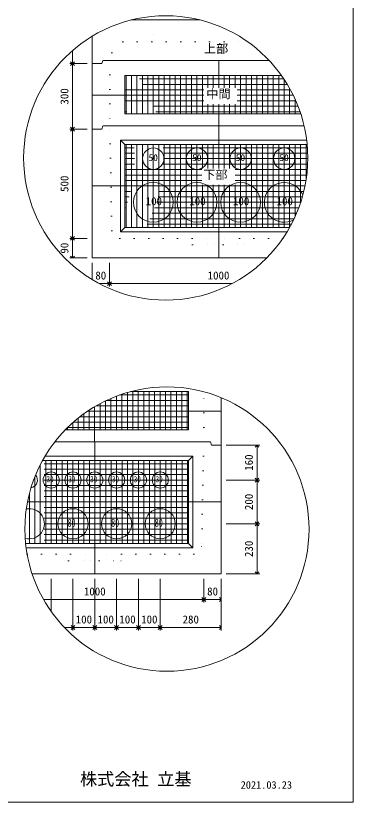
# Model space of a CAD drawing. Units: millimetres, scale not verified. Extents: x -6420 to 6420, y -3113 to 3113.
# Drawn here: x -3826 to -2340, y -2587 to 871 of the extents above; entities that cross this region are included whole.
import ezdxf
from ezdxf.enums import TextEntityAlignment as Align

# ---------------------------------------------------------------- set-up
doc = ezdxf.new("R2010")
doc.units = ezdxf.units.MM
doc.header["$LTSCALE"] = 20
for name, pattern in [('DASHED1', [1.8, 1.2, -0.6]), ('USER2', [50.8, 31.75, -6.35, 6.35, -6.35]), ('USER5', [3.185, 0.01, -3.175])]:
    doc.linetypes.add(name, pattern=pattern)
for name, color, linetype, lineweight in [('0-2_waku', 7, 'Continuous', 18), ('0-3_gaikei', 7, 'Continuous', 18), ('0-4_kakure', 7, 'DASHED1', 5), ('0-5_sunpou', 7, 'Continuous', 5), ('0-7_hole', 7, 'Continuous', 18), ('0-8_uchigawa', 6, 'Continuous', 18), ('0-D_文字１', 7, 'Continuous', 18), ('0-E_コア部分\u3000寸法補助線3', 150, 'USER2', 18), ('0-F_コア部分\u3000寸法補助線2', 150, 'USER2', 18), ('1-0_コア部分\u3000中心補助線', 1, 'Continuous', 18), ('1-1_コア部分\u3000寸法補助線', 7, 'USER2', 5), ('1-2_uchigawa2', 6, 'USER2', 18)]:
    doc.layers.add(name, color=color, linetype=linetype, lineweight=lineweight)
doc.styles.add('ＭＳ ゴシック', font='')
doc.styles.get('ＭＳ ゴシック').set_extended_font_data('MS Gothic')

# ---------------------------------------------------------------- blocks, each defined once
blk = doc.blocks.new('_Open90')
at = {"layer": '0-5_sunpou'}
blk.add_line((0, 0), (-1, 0), dxfattribs=at)
blk.add_lwpolyline([(-0.5, 0.5), (0, 0), (-0.5, -0.5)], dxfattribs=at)

msp = doc.modelspace()

# ---------------------------------------------------------------- linework, layer by layer
at = {"layer": '0-2_waku'}
for p in [(-2340, 3113.46), (-6420, -2586.54), (-6420, -2586.54), (-6420, -2586.54), (-6420, -2586.54)]:
    msp.add_line(p, (-2340, -2586.54), dxfattribs=at)
at = {"layer": '0-3_gaikei'}
for p, q in [((-3316.99, 852.61), (-3244.93, 852.61)), ((-3316.99, 852.61), (-3244.93, 852.61)), ((-3316.99, 852.61), (-3244.93, 852.61)), ((-3014.2, 852.61), (-3316.99, 852.61)), ((-3316.93, 852.61), (-3014.2, 852.61)), ((-3316.93, 852.61), (-3014.2, 852.61)), ((-3489.73, 660.61), (-3489.73, 780.62)), ((-3489.73, 660.61), (-3489.73, -193.79)), ((-3446.53, 660.61), (-3489.73, 660.61)), ((-3446.53, 660.61), (-3489.73, 660.61)), ((-3441.73, 675.01), (-3446.53, 660.61)), ((-2932.11, 675.01), (-3440.91, 675.01)), ((-2710.81, 675.01), (-2932.93, 675.01)), ((-3441.73, 387.01), (-3446.53, 372.61)), ((-2932.11, 387.01), (-3440.91, 387.01)), ((-2556.52, 387.01), (-2932.93, 387.01)), ((-3446.53, 372.61), (-3489.73, 372.61)), ((-3446.53, 372.61), (-3489.73, 372.61)), ((-3489.73, -193.79), (-2721.32, -193.79)), ((-3489.73, -193.79), (-2721.32, -193.79)), ((-3489.73, -193.79), (-2721.32, -193.79)), ((-2920.8, -1285.24), (-2920.8, -807.97)), ((-2968.8, -1002.04), (-2964, -1016.44)), ((-2920.8, -1016.44), (-2964, -1016.44))]:
    msp.add_line(p, q, dxfattribs=at)
for points in [[(-2968.8, -1002.04), (-3477.6, -1002.04), (-3653.68, -1002.04)], [(-3753.21, -1582.84), (-2920.8, -1582.84), (-2920.8, -1016.44)], [(-3741.02, -1582.84), (-2920.8, -1582.84), (-2920.8, -1016.44)]]:
    msp.add_lwpolyline(points, dxfattribs=at)
at = {"layer": '0-4_kakure', "linetype": 'USER5', "lineweight": 18}
for p, q in [((-3220.93, 852.61), (-3220.93, 868.76)), ((-3220.93, 852.61), (-3220.93, 756.61)), ((-3402.51, 708.61), (-3354.51, 756.61)), ((-3354.51, 756.61), (-2804.81, 756.61)), ((-3402.51, 708.61), (-3412.11, 675.01)), ((-3412.11, 675.01), (-3412.11, 387.01)), ((-3402.21, -73.79), (-3412.11, 387.01)), ((-3402.21, -73.79), (-3367.87, -107.39)), ((-3367.87, -107.39), (-2932.11, -107.39)), ((-3047.31, -136.19), (-3076.11, -107.39)), ((-3047.31, -136.19), (-2951.31, -136.19)), ((-2951.31, -136.19), (-2947.47, -193.79)), ((-2649.92, -107.39), (-2932.11, -107.39)), ((-2912.91, -136.19), (-2916.75, -193.79)), ((-2912.91, -136.19), (-2816.91, -136.19)), ((-2816.91, -136.19), (-2788.11, -107.39)), ((-2997.59, -1002.04), (-2997.59, -781.86)), ((-2997.59, -1002.04), (-3007.5, -1462.84)), ((-3007.5, -1462.84), (-3041.83, -1496.44)), ((-3775.24, -1496.44), (-3477.59, -1496.44)), ((-3592.79, -1525.24), (-3621.59, -1496.44)), ((-3041.83, -1496.44), (-3477.59, -1496.44)), ((-3362.39, -1525.24), (-3333.59, -1496.44)), ((-3592.79, -1525.24), (-3496.79, -1525.24)), ((-3496.79, -1525.24), (-3492.95, -1582.84)), ((-3458.39, -1525.24), (-3462.23, -1582.84)), ((-3458.39, -1525.24), (-3362.39, -1525.24))]:
    msp.add_line(p, q, dxfattribs=at)
at = {"layer": '0-5_sunpou', "color": 150, "lineweight": 18}
for p, q in [((-3575.48, 718.1), (-3575.48, 677.89)), ((-3510.85, 660.61), (-3587.96, 660.61)), ((-3531.97, 660.61), (-3587.96, 660.61)), ((-3575.48, 643.33), (-3575.48, 389.89)), ((-3510.85, 372.61), (-3587.96, 372.61)), ((-3510.85, 372.61), (-3587.96, 372.61)), ((-3575.48, 355.33), (-3575.48, -90.11)), ((-3510.85, -107.39), (-3587.96, -107.39)), ((-3531.97, -107.39), (-3587.96, -107.39)), ((-3575.48, -124.67), (-3575.48, -176.51)), ((-3510.85, -193.79), (-3587.96, -193.79)), ((-3489.73, -214.91), (-3489.73, -288.53)), ((-3412.93, -214.91), (-3412.93, -318.99)), ((-3412.93, -214.91), (-3412.93, -318.99)), ((-3458.02, -306.51), (-3430.21, -306.51)), ((-3395.65, -306.51), (-2873.17, -306.51)), ((-2899.68, -1016.44), (-2751.26, -1016.44)), ((-2763.74, -1033.72), (-2763.74, -1152.76)), ((-2899.68, -1170.04), (-2751.26, -1170.04)), ((-2899.68, -1170.04), (-2751.26, -1170.04)), ((-2763.74, -1187.32), (-2763.74, -1344.76)), ((-2899.68, -1362.04), (-2751.26, -1362.04)), ((-2899.68, -1362.04), (-2751.26, -1362.04)), ((-2763.74, -1379.32), (-2763.74, -1565.56)), ((-2899.68, -1582.84), (-2751.26, -1582.84)), ((-3669.59, -1603.96), (-3669.59, -1747.7)), ((-3573.59, -1603.96), (-3573.59, -1831.24)), ((-3573.59, -1603.96), (-3573.59, -1831.24)), ((-3477.59, -1603.96), (-3477.59, -1831.24)), ((-3477.59, -1603.96), (-3477.59, -1831.24)), ((-3381.59, -1603.96), (-3381.59, -1831.24)), ((-3381.59, -1603.96), (-3381.59, -1831.24)), ((-3285.59, -1603.96), (-3285.59, -1831.24)), ((-3285.59, -1603.96), (-3285.59, -1831.24)), ((-3189.59, -1603.96), (-3189.59, -1831.24)), ((-3189.59, -1603.96), (-3189.59, -1831.24)), ((-2997.6, -1603.96), (-2997.6, -1708.05)), ((-2997.6, -1603.96), (-2997.6, -1708.05)), ((-2920.8, -1603.96), (-2920.8, -1708.05)), ((-2920.8, -1603.96), (-2920.8, -1831.24)), ((-3702.89, -1695.57), (-3014.88, -1695.57)), ((-2980.32, -1695.57), (-2938.08, -1695.57)), ((-3610.75, -1818.76), (-3590.87, -1818.76)), ((-3556.31, -1818.76), (-3494.87, -1818.76)), ((-3460.31, -1818.76), (-3398.87, -1818.76)), ((-3364.31, -1818.76), (-3302.87, -1818.76)), ((-3268.31, -1818.76), (-3206.87, -1818.76)), ((-3172.31, -1818.76), (-2938.08, -1818.76))]:
    msp.add_line(p, q, dxfattribs=at)
for centre in [(-3165.59, 246.05), (-3159.98, -1385.57)]:
    msp.add_circle(centre, 625.17, dxfattribs=at)
at = {"layer": '0-7_hole'}
for centre, radius in [((-3220.11, 243.01), 47.04), ((-3028.11, 243.01), 47.04), ((-2836.11, 243.01), 47.04), ((-2644.11, 243.01), 47.04), ((-3220.11, 51.01), 87.36), ((-3028.11, 51.01), 87.36), ((-2836.11, 51.01), 87.36), ((-3669.59, -1170.04), 35.52), ((-3573.59, -1170.04), 35.52), ((-3477.59, -1170.04), 35.52), ((-3381.59, -1170.04), 35.52), ((-3285.59, -1170.04), 35.52), ((-3189.59, -1170.04), 35.52), ((-3573.59, -1362.04), 66.24), ((-3381.59, -1362.04), 66.24), ((-3189.59, -1362.04), 66.24)]:
    msp.add_circle(centre, radius, dxfattribs=at)
for centre, radius, start, end in [((-2644.11, 51.01), 87.36, 20.66629, 298.32089), ((-3765.59, -1170.04), 35.52, 281.59033, 39.2294), ((-3765.59, -1362.04), 66.24, 253.99064, 101.55918)]:
    msp.add_arc(centre, radius, start, end, dxfattribs=at)
at = {"layer": '0-8_uchigawa'}
for p, q in [((-3364.11, 324.61), (-3344.91, 305.41)), ((-3364.11, -78.59), (-3364.11, 324.61)), ((-3344.91, 305.41), (-2932.11, 305.41)), ((-3344.91, -59.39), (-3344.91, 305.41)), ((-2932.11, 305.41), (-2543.25, 305.41)), ((-3364.11, -78.59), (-3344.91, -59.39)), ((-3344.91, -59.39), (-2620.12, -59.39)), ((-3364.11, -78.59), (-2631.32, -78.59)), ((-3045.59, -1467.64), (-3045.59, -1064.44)), ((-3064.79, -1448.44), (-3064.79, -1083.64)), ((-3781.98, -1448.44), (-3064.79, -1448.44)), ((-3045.59, -1467.64), (-3064.79, -1448.44)), ((-3779.74, -1467.64), (-3045.59, -1467.64))]:
    msp.add_line(p, q, dxfattribs=at)
for points in [[(-3364.11, 324.61), (-2932.11, 324.61), (-2545.38, 324.61)], [(-3707.41, -1083.64), (-3477.59, -1083.64), (-3064.79, -1083.64), (-3045.59, -1064.44)], [(-3696.37, -1064.44), (-3477.59, -1064.44), (-3045.59, -1064.44)]]:
    msp.add_lwpolyline(points, dxfattribs=at)
at = {"layer": '0-E_コア部分\u3000寸法補助線3'}
for p, q in [((-3340.11, 439.81), (-3340.11, 607.81)), ((-3292.11, 439.81), (-3292.11, 607.81)), ((-3244.11, 439.81), (-3244.11, 607.81)), ((-3196.11, 439.81), (-3196.11, 607.81)), ((-3148.11, 439.81), (-3148.11, 607.81)), ((-3100.11, 439.81), (-3100.11, 607.81)), ((-3052.11, 439.81), (-3052.11, 607.81)), ((-3004.11, 439.81), (-3004.11, 607.81)), ((-2956.11, 554.78), (-2956.11, 607.81)), ((-2908.11, 554.78), (-2908.11, 607.81)), ((-2860.11, 554.78), (-2860.11, 607.81)), ((-2812.11, 439.81), (-2812.11, 607.81)), ((-2764.11, 439.81), (-2764.11, 607.81)), ((-2716.11, 439.81), (-2716.11, 607.81)), ((-2668.11, 439.81), (-2668.11, 607.81)), ((-2997.44, 545.41), (-3344.91, 545.41)), ((-2616.76, 545.41), (-2850.56, 545.41)), ((-2620.11, 439.81), (-2620.11, 551.48)), ((-2997.44, 497.41), (-3344.91, 497.41)), ((-2593.18, 497.41), (-2850.56, 497.41)), ((-2956.11, 439.81), (-2956.11, 482.91)), ((-2908.11, 439.81), (-2908.11, 482.91)), ((-2860.11, 439.81), (-2860.11, 482.91)), ((-2572.11, 439.81), (-2572.11, 442.56)), ((-2542.04, 291.01), (-3344.91, 291.01)), ((-3340.11, -59.39), (-3340.11, 305.41)), ((-3292.11, -59.39), (-3292.11, 305.41)), ((-3244.11, -59.39), (-3244.11, 305.41)), ((-3196.11, -59.39), (-3196.11, 305.41)), ((-3148.11, -59.39), (-3148.11, 305.41)), ((-3100.11, -59.39), (-3100.11, 305.41)), ((-3052.11, -59.39), (-3052.11, 305.41)), ((-3004.11, 200.38), (-3004.11, 305.41)), ((-2956.11, 200.38), (-2956.11, 305.41)), ((-2908.11, 200.38), (-2908.11, 305.41)), ((-2860.11, 200.38), (-2860.11, 305.41)), ((-2812.11, -59.39), (-2812.11, 305.41)), ((-2764.11, -59.39), (-2764.11, 305.41)), ((-2716.11, -59.39), (-2716.11, 305.41)), ((-2668.11, -59.39), (-2668.11, 305.41)), ((-2620.11, -59.39), (-2620.11, 305.41)), ((-2572.11, 49.53), (-2572.11, 305.41)), ((-2540.43, 243.01), (-3344.91, 243.01)), ((-3006.28, 195.01), (-3344.91, 195.01)), ((-2542.51, 195.01), (-2859.39, 195.01)), ((-3006.28, 147.01), (-3344.91, 147.01)), ((-2548.32, 147.01), (-2859.39, 147.01)), ((-3004.11, -59.39), (-3004.11, 128.51)), ((-2956.11, -59.39), (-2956.11, 128.51)), ((-2908.11, -59.39), (-2908.11, 128.51)), ((-2860.11, -59.39), (-2860.11, 128.51)), ((-2557.96, 99.01), (-3344.91, 99.01)), ((-2571.63, 51.01), (-3344.91, 51.01)), ((-2589.6, 3.01), (-3344.91, 3.01)), ((-2612.3, -44.99), (-3344.91, -44.99)), ((-3358.41, -949.24), (-3358.41, -792.73)), ((-3310.41, -949.24), (-3310.41, -781.24)), ((-3262.41, -949.24), (-3262.41, -781.24)), ((-3214.41, -949.24), (-3214.41, -781.24)), ((-3166.41, -949.24), (-3166.41, -781.24)), ((-3118.41, -949.24), (-3118.41, -781.24)), ((-3070.41, -949.24), (-3070.41, -781.24)), ((-3406.41, -949.24), (-3406.41, -811.02)), ((-3502.41, -949.24), (-3502.41, -862.53)), ((-3065.61, -843.64), (-3471.67, -843.64)), ((-3454.41, -949.24), (-3454.41, -834.08)), ((-3550.41, -949.24), (-3550.41, -897.31)), ((-3065.61, -891.64), (-3543.22, -891.64)), ((-3598.41, -949.24), (-3598.41, -939.91)), ((-3064.79, -1098.04), (-3715.11, -1098.04)), ((-3693.59, -1448.44), (-3693.59, -1083.64)), ((-3645.59, -1448.44), (-3645.59, -1083.64)), ((-3597.59, -1448.44), (-3597.59, -1083.64)), ((-3549.59, -1448.44), (-3549.59, -1083.64)), ((-3501.59, -1448.44), (-3501.59, -1083.64)), ((-3453.59, -1448.44), (-3453.59, -1083.64)), ((-3405.59, -1448.44), (-3405.59, -1083.64)), ((-3357.59, -1448.44), (-3357.59, -1083.64)), ((-3309.59, -1448.44), (-3309.59, -1083.64)), ((-3261.59, -1448.44), (-3261.59, -1083.64)), ((-3213.59, -1448.44), (-3213.59, -1083.64)), ((-3165.59, -1448.44), (-3165.59, -1083.64)), ((-3117.59, -1448.44), (-3117.59, -1083.64)), ((-3069.59, -1448.44), (-3069.59, -1083.64)), ((-3741.59, -1448.44), (-3741.59, -1156.3)), ((-3064.79, -1146.04), (-3737.45, -1146.04)), ((-3064.79, -1194.04), (-3755.09, -1194.04)), ((-3064.79, -1242.04), (-3768.45, -1242.04)), ((-3064.79, -1290.04), (-3777.81, -1290.04)), ((-3064.79, -1338.04), (-3783.34, -1338.04)), ((-3064.79, -1386.04), (-3785.15, -1386.04)), ((-3064.79, -1434.04), (-3783.27, -1434.04))]:
    msp.add_line(p, q, dxfattribs=at)
at = {"layer": '0-F_コア部分\u3000寸法補助線2'}
for p, q in [((-3316.11, 439.81), (-3316.11, 607.81)), ((-3268.11, 439.81), (-3268.11, 607.81)), ((-3220.11, 439.81), (-3220.11, 607.81)), ((-3172.11, 439.81), (-3172.11, 607.81)), ((-3076.11, 439.81), (-3076.11, 607.81)), ((-2980.11, 554.78), (-2980.11, 607.81)), ((-2884.11, 554.78), (-2884.11, 607.81)), ((-2788.11, 439.81), (-2788.11, 607.81)), ((-2692.11, 439.81), (-2692.11, 607.81)), ((-2630.55, 569.41), (-3344.91, 569.41)), ((-2596.11, 439.81), (-2596.11, 503.98)), ((-2583.23, 473.41), (-3344.91, 473.41)), ((-2980.11, 439.81), (-2980.11, 482.91)), ((-2884.11, 439.81), (-2884.11, 482.91)), ((-3268.11, -59.39), (-3268.11, 305.41)), ((-3220.11, -59.39), (-3220.11, 305.41)), ((-3172.11, -59.39), (-3172.11, 305.41)), ((-3076.11, -59.39), (-3076.11, 305.41)), ((-2980.11, 200.38), (-2980.11, 305.41)), ((-2884.11, 200.38), (-2884.11, 305.41)), ((-2788.11, -59.39), (-2788.11, 305.41)), ((-2692.11, -59.39), (-2692.11, 305.41)), ((-2596.11, -11.89), (-2596.11, 305.41)), ((-2540.78, 267.01), (-3344.91, 267.01)), ((-3006.28, 171.01), (-3344.91, 171.01)), ((-2544.95, 171.01), (-2859.39, 171.01)), ((-2980.11, -59.39), (-2980.11, 128.51)), ((-2884.11, -59.39), (-2884.11, 128.51)), ((-2564.28, 75.01), (-3344.91, 75.01)), ((-2600.33, -20.99), (-3344.91, -20.99)), ((-3334.41, -949.24), (-3334.41, -785.23)), ((-3238.41, -949.24), (-3238.41, -781.24)), ((-3142.41, -949.24), (-3142.41, -781.24)), ((-3430.41, -949.24), (-3430.41, -821.92)), ((-3065.61, -819.64), (-3425.61, -819.64)), ((-3526.41, -949.24), (-3526.41, -879.05)), ((-3065.61, -915.64), (-3572.3, -915.64)), ((-3717.59, -1448.44), (-3717.59, -1102.9)), ((-3621.59, -1448.44), (-3621.59, -1083.64)), ((-3525.59, -1448.44), (-3525.59, -1083.64)), ((-3429.59, -1448.44), (-3429.59, -1083.64)), ((-3333.59, -1448.44), (-3333.59, -1083.64)), ((-3237.59, -1448.44), (-3237.59, -1083.64)), ((-3141.59, -1448.44), (-3141.59, -1083.64)), ((-3064.79, -1122.04), (-3726.89, -1122.04)), ((-3765.59, -1448.44), (-3765.59, -1230.42)), ((-3064.79, -1218.04), (-3762.29, -1218.04)), ((-3064.79, -1314.04), (-3781.05, -1314.04)), ((-3064.79, -1410.04), (-3784.67, -1410.04))]:
    msp.add_line(p, q, dxfattribs=at)
at = {"layer": '1-0_コア部分\u3000中心補助線'}
for p, q in [((-2932.11, 554.78), (-2932.11, 675.01)), ((-2997.44, 521.41), (-3489.73, 521.41)), ((-2604.33, 521.41), (-2850.56, 521.41)), ((-2932.11, 387.01), (-2932.11, 482.91)), ((-2932.11, 200.38), (-2932.11, 387.01)), ((-3488.91, 123.01), (-2552.65, 123.01)), ((-2932.11, -193.79), (-2932.11, 128.51)), ((-3478.41, -1002.04), (-3478.41, -847.58)), ((-2922.43, -867.64), (-3510.1, -867.64)), ((-3477.59, -1582.84), (-3477.59, -1002.04)), ((-3773.62, -1266.04), (-2920.79, -1266.04))]:
    msp.add_line(p, q, dxfattribs=at)
at = {"layer": '1-1_コア部分\u3000寸法補助線'}
for p, q in [((-2645.81, 593.41), (-3344.91, 593.41)), ((-3316.11, 439.81), (-3316.11, 607.81)), ((-3220.11, 439.81), (-3220.11, 607.81)), ((-3124.11, 439.81), (-3124.11, 607.81)), ((-3028.11, 439.81), (-3028.11, 607.81)), ((-2836.11, 439.81), (-2836.11, 607.81)), ((-2740.11, 439.81), (-2740.11, 607.81)), ((-2644.11, 439.81), (-2644.11, 590.86)), ((-2574.43, 449.41), (-3344.91, 449.41)), ((-3316.11, -59.39), (-3316.11, 305.41)), ((-3220.11, -59.39), (-3220.11, 305.41)), ((-3124.11, -59.39), (-3124.11, 305.41)), ((-3028.11, -59.39), (-3028.11, 305.41)), ((-2836.11, -59.39), (-2836.11, 305.41)), ((-2740.11, -59.39), (-2740.11, 305.41)), ((-2644.11, -59.39), (-2644.11, 305.41)), ((-2548.11, 148.3), (-2548.11, 305.41)), ((-2541.01, 219.01), (-3344.91, 219.01)), ((-2580.05, 27.01), (-3344.91, 27.01)), ((-3286.41, -949.24), (-3286.41, -781.24)), ((-3190.41, -949.24), (-3190.41, -781.24)), ((-3094.41, -949.24), (-3094.41, -781.24)), ((-3382.41, -949.24), (-3382.41, -801.31)), ((-3065.61, -795.64), (-3366.91, -795.64)), ((-3574.41, -949.24), (-3574.41, -917.51)), ((-3065.61, -939.64), (-3598.14, -939.64)), ((-3669.59, -1448.44), (-3669.59, -1083.64)), ((-3573.59, -1448.44), (-3573.59, -1083.64)), ((-3381.59, -1448.44), (-3381.59, -1083.64)), ((-3285.59, -1448.44), (-3285.59, -1083.64)), ((-3189.59, -1448.44), (-3189.59, -1083.64)), ((-3093.59, -1448.44), (-3093.59, -1083.64)), ((-3064.79, -1170.04), (-3746.83, -1170.04)), ((-3765.59, -1448.44), (-3765.59, -1230.42)), ((-3064.79, -1362.04), (-3784.71, -1362.04))]:
    msp.add_line(p, q, dxfattribs=at)
at = {"layer": '1-2_uchigawa2'}
for p, q in [((-3344.91, 607.81), (-2932.11, 607.81)), ((-3344.91, 607.81), (-3344.91, 439.81)), ((-2655.73, 607.81), (-2932.11, 607.81)), ((-3344.91, 439.81), (-2932.11, 439.81)), ((-2571.21, 439.81), (-2932.11, 439.81)), ((-3065.61, -781.24), (-3320.05, -781.24)), ((-3065.61, -781.24), (-3065.61, -949.24)), ((-3607.7, -949.24), (-3478.41, -949.24)), ((-3065.61, -949.24), (-3478.41, -949.24))]:
    msp.add_line(p, q, dxfattribs=at)

# ---------------------------------------------------------------- block references
at = {"layer": '0-5_sunpou', "xscale": 17.28, "yscale": 17.28}
for p, rotation in [((-3575.48, 660.61), 270), ((-3575.48, 660.61), 90), ((-3575.48, 372.61), 270), ((-3575.48, 372.61), 90), ((-3575.48, -107.39), 270), ((-3575.48, -107.39), 90), ((-3575.48, -193.79), 270), ((-3412.93, -306.51), 180), ((-2763.74, -1016.44), 90), ((-2763.74, -1170.04), 270), ((-2763.74, -1170.04), 90), ((-2763.74, -1362.04), 270), ((-2763.74, -1362.04), 90), ((-2763.74, -1582.84), 270), ((-2997.6, -1695.57), 180), ((-3573.59, -1818.76), 180), ((-3477.59, -1818.76), 180), ((-3381.59, -1818.76), 180), ((-3285.59, -1818.76), 180), ((-3189.59, -1818.76), 180)]:
    msp.add_blockref('_Open90', p, dxfattribs=dict(at, rotation=rotation))
for p in [(-3412.93, -306.51), (-2997.6, -1695.57), (-2920.8, -1695.57), (-3573.59, -1818.76), (-3477.59, -1818.76), (-3381.59, -1818.76), (-3285.59, -1818.76), (-3189.59, -1818.76), (-2920.8, -1818.76)]:
    msp.add_blockref('_Open90', p, dxfattribs=at)

# ---------------------------------------------------------------- texts
at = {"layer": '0-5_sunpou', "style": 'ＭＳ ゴシック'}
for s, p in [('300', (-3583.16, 480.61)), ('500', (-3583.16, 96.61)), ('90', (-3583.16, -174.59)), ('160', (-2771.42, -1129.24)), ('200', (-2771.42, -1302.04)), ('230', (-2771.42, -1508.44))]:
    msp.add_text(s, height=35.19, rotation=90, dxfattribs=at).set_placement(p, align=Align.BOTTOM_LEFT)
for s, p in [('80', (-3475.33, -298.83)), ('1000', (-2980.93, -298.83)), ('1000', (-3525.6, -1687.89)), ('80', (-2983.2, -1687.89)), ('100', (-3561.59, -1811.08)), ('100', (-3465.59, -1811.08)), ('100', (-3369.59, -1811.08)), ('100', (-3273.59, -1811.08)), ('280', (-3091.2, -1811.08))]:
    msp.add_text(s, height=35.19, dxfattribs=at).set_placement(p, align=Align.BOTTOM_LEFT)
at = {"layer": '0-D_文字１', "style": 'ＭＳ ゴシック'}
for s, height, p in [('上部', 39.1, (-2997.19, 695.76)), ('中間', 39.1, (-2986.89, 496.47)), ('50', 29.91, (-3240.84, 223.48)), ('50', 29.91, (-3048.84, 223.48)), ('50', 29.91, (-2856.84, 223.48)), ('50', 29.91, (-2664.84, 223.48)), ('下部', 39.1, (-3000.53, 141.46)), ('100', 35.19, (-3253.66, 27.8)), ('100', 35.19, (-3061.66, 27.8)), ('100', 35.19, (-2869.66, 27.8)), ('100', 35.19, (-2677.66, 27.8)), ('株式会社 立基', 55.43, (-3542.97, -2528.56)), ('2021.03.23', 33.26, (-2835.62, -2536.84))]:
    msp.add_text(s, height=height, dxfattribs=at).set_placement(p, align=Align.BOTTOM_LEFT)
at = {"layer": '0-D_文字１', "style": 'ＭＳ ゴシック', "width": 0.7}
for s, height, p in [('30', 26.92, (-3689.76, -1187.84)), ('30', 26.92, (-3593.76, -1187.84)), ('30', 26.92, (-3497.76, -1187.84)), ('30', 26.92, (-3401.76, -1187.84)), ('30', 26.92, (-3305.76, -1187.84)), ('30', 26.92, (-3209.76, -1187.84)), ('80', 35.19, (-3597.66, -1385.74)), ('80', 35.19, (-3405.66, -1385.74)), ('80', 35.19, (-3213.66, -1385.74))]:
    msp.add_text(s, height=height, dxfattribs=at).set_placement(p, align=Align.BOTTOM_LEFT)

doc.saveas('drawing.dxf')
